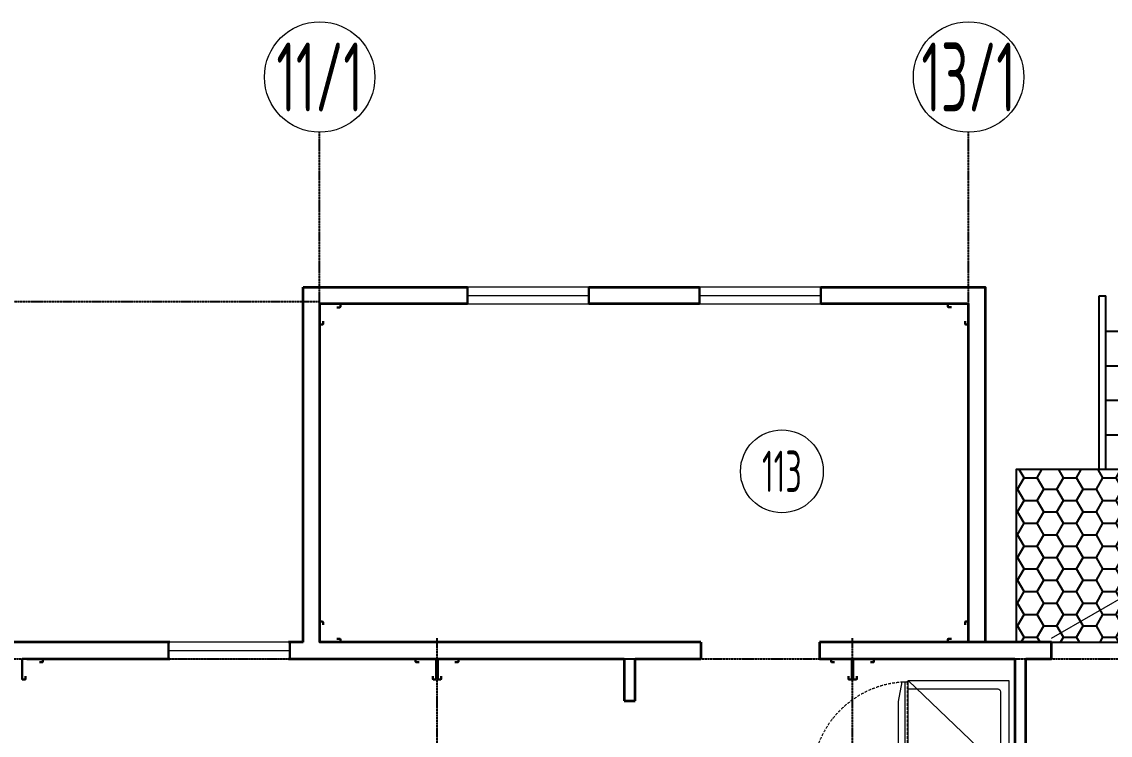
# Model space of a CAD drawing. Header units: millimetres. Extents: x 2162 to 93478, y -2737 to 52379.
# Drawn here: x 36155 to 44038, y 20332 to 25498 of the extents above; entities that cross this region are included whole.
import ezdxf
from ezdxf.enums import TextEntityAlignment as Align

# ---------------------------------------------------------------- set-up
doc = ezdxf.new("R2010")
doc.units = ezdxf.units.MM
for name, pattern in [('DASHEDX2', [1.5, 1, -0.5]), ('Штрихпунктир 15 х 2 х 2 мм', [19, 15, -2, 0, -2]), ('Штрихпунктирная', [30, 25, -2.25, 0.5, -2.25])]:
    doc.linetypes.add(name, pattern=pattern)
doc.layers.add('Axes', color=40, linetype='Штрихпунктирная')
for name, color, linetype, lineweight in [('Columns', 5, 'Continuous', 30), ('door', 7, 'Continuous', 18), ('equipment 1', 4, 'Continuous', 9), ('txt', 219, 'Continuous', 20), ('Wall', 5, 'Continuous', 9), ('windows', 4, 'Continuous', 30)]:
    doc.layers.add(name, color=color, linetype=linetype, lineweight=lineweight)
doc.styles.add('стиль1', font='cs_gost2304.shx', dxfattribs={"width": 0.8})

# ---------------------------------------------------------------- blocks, each defined once
blk = doc.blocks.new('d3')
at = {"layer": 'door'}
for p, q in [((-650, 75), (172.7, 550)), ((650, 75), (346.9, 250))]:
    blk.add_line(p, q, dxfattribs=at)
blk = doc.blocks.new('kolumn')
at = {"color": 0, "ltscale": 100}
for p, q in [((4, 0), (146, 0)), ((0, -4), (0, -146)), ((146, -25), (125, -25)), ((150, -4), (150, -21)), ((4, -150), (21, -150)), ((25, -146), (25, -125))]:
    blk.add_line(p, q, dxfattribs=at)
for centre, start, end in [((4, -4), 90, 180), ((146, -4), 0, 90), ((146, -21), 270, 0), ((4, -146), 180, 270), ((21, -146), 270, 0)]:
    blk.add_arc(centre, 4, start, end, dxfattribs=at)
blk = doc.blocks.new('entrance')
h = blk.add_hatch()
h.set_pattern_fill('HONEY', color=0, scale=0.3, angle=270)
h.set_pattern_definition([(270, (297.8511, -94.09346), (0.8248892, -1.42875), [0.9525, -1.905]), (30, (297.8511, -94.09346), (0.8248892, 1.42875), [0.9525, -1.905]), (330, (297.8511, -94.09346), (1.6497784, -3e-09), [-1.905, 0.9525])])
h.paths.add_polyline_path([(12.5, 12.5), (12.5, -12.5), (0, -12.5), (0, 12.5)])
at = {"color": 0}
blk.add_lwpolyline([(12.5, -12.5), (12.5, 12.5), (0, 12.5), (0, -12.5)], close=True, dxfattribs=at)
blk.add_lwpolyline([(12.5, -12.5), (12.5, 12.5), (0, 12.5), (0, -12.5)], close=True, dxfattribs=at)
blk = doc.blocks.new('1300 stair')
at = {"color": 0, "ltscale": 100}
for p, q in [((0, 6.5), (12.574, 6.5)), ((0, 6), (12.574, 6)), ((0, -6), (0, 6)), ((2.5, -6), (2.5, 6)), ((5, -6), (5, 6)), ((7.5, -6), (7.5, 6)), ((10, -6), (10, 6)), ((0, 0), (1.768, 1.768)), ((0, 0), (1.768, 1.768)), ((9.281, 0), (0, 0)), ((0, 0), (1.768, -1.768)), ((0, 0), (1.768, -1.768)), ((0, -6), (12.574, -6)), ((0, -6.5), (12.574, -6.5))]:
    blk.add_line(p, q, dxfattribs=at)
at = {"color": 0}
for p, q in [((12.574, 6.5), (12.574, 6)), ((12.574, -6), (12.574, -6.5))]:
    blk.add_line(p, q, dxfattribs=at)
at = {"color": 0, "ltscale": 100}
blk.add_circle((10, 0), 0.719, dxfattribs=at)
blk = doc.blocks.new('*U21')
at = {"color": 0, "lineweight": 15}
for p, q in [((-1.2, 0), (-1.2, 8.8)), ((-0.6, 0), (-0.6, 8.8)), ((0, 8.8), (0, 0))]:
    blk.add_line(p, q, dxfattribs=at)
at = {"ltscale": 100}
for p, q in [((-1.2, 8.8), (0, 8.8)), ((0, 0), (-1.2, 0))]:
    blk.add_line(p, q, dxfattribs=at)
blk = doc.blocks.new('equipment 0576')
at = {"color": 0}
for points in [[(-350, -730), (347.3, 0.1)], [(220.3, -150.6), (220.3, -263.1)], [(164, -206.9), (276.5, -206.9)]]:
    blk.add_lwpolyline(points, dxfattribs=at)
for points in [[(-350, 0), (350, 0), (350, -730), (-350, -730)], [(-340.3, -753.3), (340.6, -753.3), (340.6, -800), (-200.2, -800), (-340.3, -772.8)]]:
    blk.add_lwpolyline(points, close=True, dxfattribs=at)
blk.add_lwpolyline([(-290, -730), (-290, -80, -0.414214), (-270, -60), (270, -60, -0.414214), (290, -80), (290, -730)], format="xyb", dxfattribs=at)
at = {"color": 0, "linetype": 'DASHEDX2', "ltscale": 20}
blk.add_lwpolyline([(-340.3, -733.3), (-340.3, -735, 0.405436), (342.9, -1424.9), (342.9, -1424.9), (341.4, -733.3)], format="xyb", close=True, dxfattribs=at)
at = {"color": 0}
blk.add_circle((220.3, -206.9), 37.5, dxfattribs=at)

msp = doc.modelspace()

# ---------------------------------------------------------------- linework, layer by layer
at = {"layer": 'Axes', "linetype": 'Штрихпунктир 15 х 2 х 2 мм'}
for p, q in [((38312.1, 21005.1), (38312.1, 24698.1)), ((43012.3, 21005.1), (43012.3, 24698.1)), ((38316.1, 23470.2), (3469.3, 23470.2)), ((39162.1, -1937.4), (39162.1, 21035.1)), ((42172.1, -1937.4), (42172.1, 21035.1)), ((32067.1, 20885.1), (57367.1, 20885.1))]:
    msp.add_line(p, q, dxfattribs=at)
at = {"layer": 'txt'}
for centre, radius in [((38312.1, 25098.1), 400), ((43012.3, 25098.1), 400), ((41660.1, 22242.6), 300)]:
    msp.add_circle(centre, radius, dxfattribs=at)
at = {"layer": 'Wall', "lineweight": 35}
for p, q in [((38192.1, 21005.1), (38192.1, 23576.2)), ((38192.1, 23576.2), (39382.1, 23576.2)), ((39382.1, 23456.2), (38312.1, 23456.2)), ((38312.1, 23456.2), (38312.1, 21005.1)), ((37227.1, 21005.1), (35262.1, 21005.1)), ((41072.1, 21005.1), (38312.1, 21005.1)), ((43612, 21005.1), (41932.1, 21005.1)), ((41932.1, 21005.1), (41932.1, 20885.1)), ((43612, 20885.1), (43612, 21005.1)), ((36192.1, 20885.1), (37227.1, 20885.1)), ((38087.1, 20885.1), (40517.1, 20885.1)), ((40517.1, 20885.1), (40517.1, 20580.2)), ((40597.1, 20580.2), (40597.1, 20885.1)), ((40597.1, 20885.1), (41072.1, 20885.1)), ((41932.1, 20885.1), (43347.1, 20885.1)), ((43347.1, 20885.1), (43347.1, 16335.2)), ((43427.1, 20885.1), (43612, 20885.1)), ((43427.1, 16255.2), (43427.1, 20885.1)), ((40517.1, 20580.2), (40597.1, 20580.2))]:
    msp.add_line(p, q, dxfattribs=at)
for points in [[(40262.1, 23576.2), (41062.1, 23576.2)], [(41942.1, 23576.2), (43132.3, 23576.2), (43132.3, 21005.1), (43012.3, 21005.1)], [(41062.1, 23456.2), (40262.1, 23456.2)], [(43012.3, 21005.1), (43012.3, 23456.2), (41942.1, 23456.2)], [(38192.1, 21005.1), (38087.1, 21005.1)], [(41072.1, 21005.1), (41072.1, 20885.1)]]:
    msp.add_lwpolyline(points, dxfattribs=at)

# ---------------------------------------------------------------- block references
at = {"xscale": 100, "yscale": 100, "zscale": 100, "rotation": 90}
for name, p in [('1300 stair', (44607.1, 22255.1)), ('entrance', (44607.1, 21005.1))]:
    msp.add_blockref(name, p, dxfattribs=at)
at = {"layer": 'Columns'}
for p in [(38312.1, 23455.2), (36157.1, 20885.1), (39167.1, 20885.1), (42177.1, 20885.1)]:
    msp.add_blockref('kolumn', p, dxfattribs=at)
for p, rotation in [((43012.3, 23456.2), 270), ((38312.1, 21005.1), 90), ((43012.3, 21005.1), 180)]:
    msp.add_blockref('kolumn', p, dxfattribs=dict(at, rotation=rotation))
at = {"layer": 'Columns', "xscale": -1}
for p in [(39157.1, 20885.1), (42167.1, 20885.1)]:
    msp.add_blockref('kolumn', p, dxfattribs=at)
at = {"layer": 'door'}
msp.add_blockref('d3', (44262, 20960.1), dxfattribs=at)
at = {"layer": 'equipment 1', "rotation": 270}
msp.add_blockref('equipment 0576', (43303.4, 20376.9), dxfattribs=at)
at = {"layer": 'windows', "xscale": -100, "yscale": 100, "zscale": 100, "rotation": 270}
for p in [(39382.1, 23576.2), (41062.1, 23576.2), (37217.1, 21005.1)]:
    msp.add_blockref('*U21', p, dxfattribs=at)

# ---------------------------------------------------------------- texts
at = {"layer": 'txt', "style": 'стиль1', "width": 0.7}
for s, height, p in [('11/1', 500, (38312.1, 25098.1)), ('13/1', 500, (43012.3, 25098.1)), ('113', 300, (41660.1, 22242.6))]:
    msp.add_text(s, height=height, dxfattribs=at).set_placement(p, align=Align.MIDDLE_CENTER)

doc.saveas('drawing.dxf')
